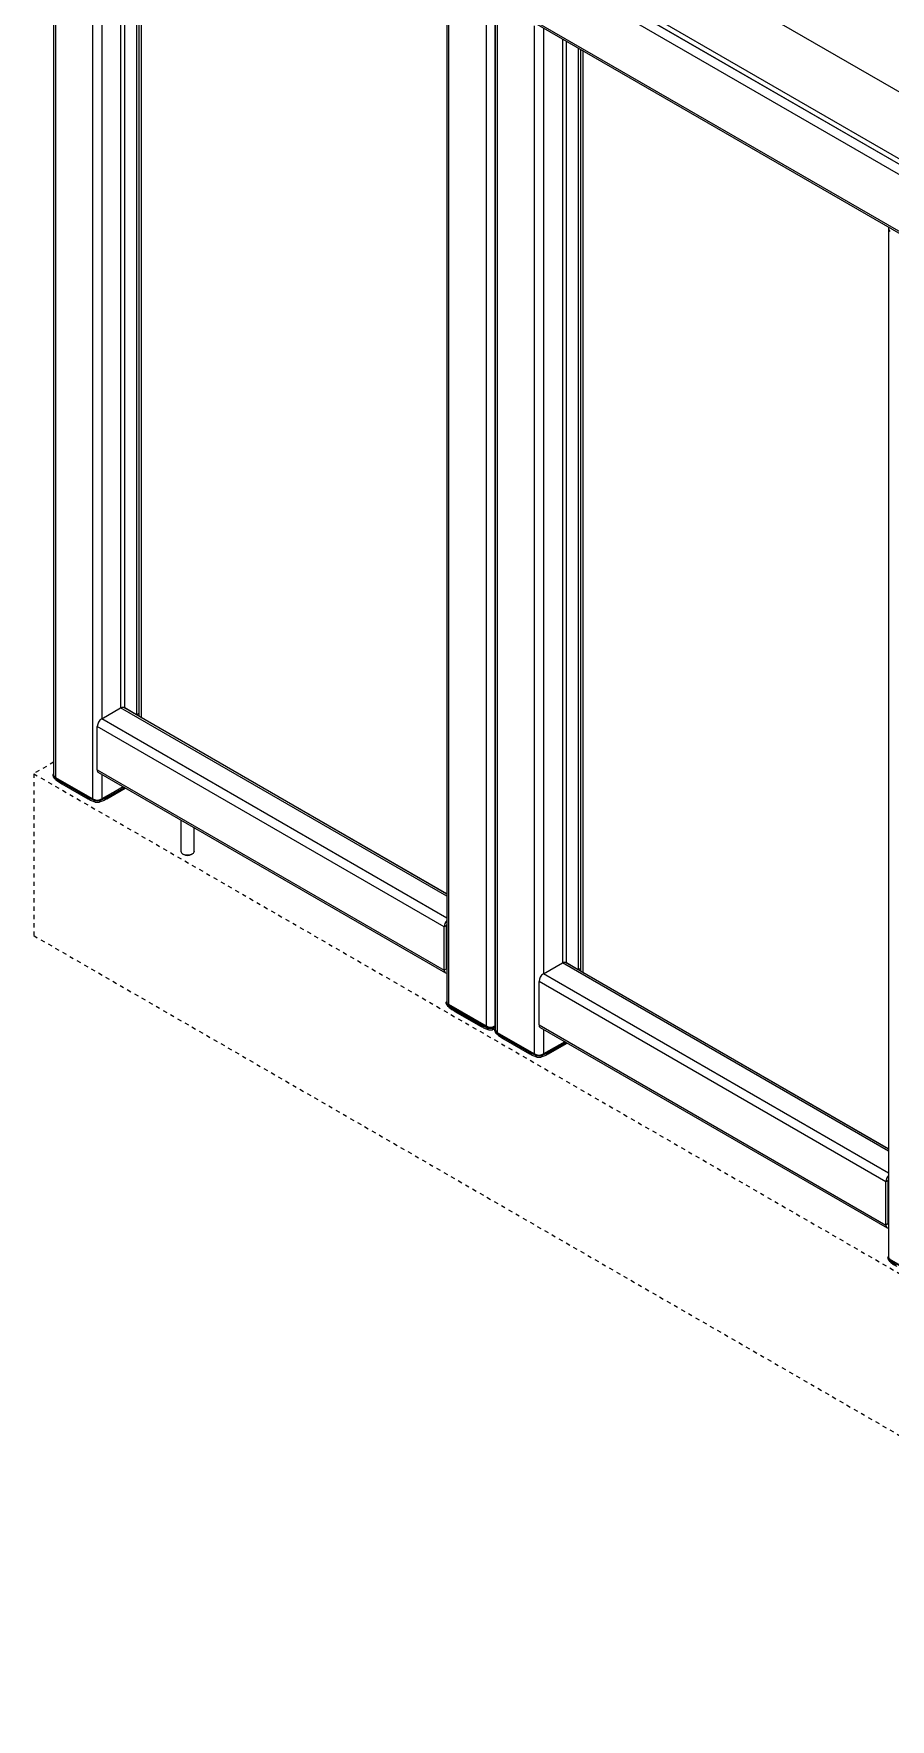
# Model space of a CAD drawing. Header units: inches. Extents: x -9 to 181, y -2 to 130.
# Drawn here: x 138.21 to 158.84, y 66.7 to 107.28 of the extents above; entities that cross this region are included whole.
import ezdxf

# ---------------------------------------------------------------- set-up
doc = ezdxf.new("R2010")
doc.units = ezdxf.units.IN
doc.linetypes.add('HIDDEN', pattern=[1.905, 1.27, -0.635])
doc.layers.add('ZANO_R', color=7, linetype='Continuous', lineweight=0)
doc.layers.add('ZANO_R_przerywana', color=250, linetype='HIDDEN', lineweight=0)

msp = doc.modelspace()

# ---------------------------------------------------------------- linework, layer by layer
at = {"layer": 'ZANO_R'}
for p, q in [((138.69179, 114.19543), (138.69179, 89.44203)), ((138.73561, 114.13436), (138.73561, 89.38096)), ((139.63759, 88.86026), (139.63759, 113.61366)), ((139.84916, 113.56307), (139.84916, 90.78909)), ((140.30572, 113.29951), (140.30572, 91.05266)), ((140.40594, 91.05266), (140.40594, 113.24165)), ((140.68989, 113.07773), (140.68989, 90.88874)), ((140.74557, 113.04559), (140.74557, 90.84932)), ((140.74557, 113.04559), (140.74557, 90.92088)), ((140.80125, 113.01345), (140.80125, 90.81718)), ((160.11028, 105.26667), (151.78089, 110.07512)), ((159.73167, 103.87814), (149.37562, 109.85656)), ((159.73167, 103.74955), (149.37562, 109.72797)), ((159.84302, 103.67881), (149.47584, 109.66366)), ((159.74002, 103.49398), (149.36726, 109.48204)), ((148.157, 108.73128), (148.157, 83.97788)), ((148.20082, 108.67021), (148.20082, 83.91681)), ((149.10279, 108.14951), (149.10279, 83.39611)), ((149.31437, 108.14951), (149.31437, 83.39611)), ((149.32623, 108.0563), (149.32623, 83.3029)), ((149.36726, 108.119), (159.74002, 102.13093)), ((149.37005, 107.99523), (149.37005, 83.24183)), ((149.376, 108.06335), (159.79327, 102.04959)), ((150.27203, 82.72113), (150.27203, 107.47453)), ((150.4836, 107.42394), (150.4836, 84.64996)), ((150.94016, 107.16038), (150.94016, 84.91353)), ((151.04038, 84.91353), (151.04038, 107.10252)), ((151.32433, 106.9386), (151.32433, 84.7496)), ((151.38001, 106.90646), (151.38001, 84.71019)), ((151.38001, 106.90646), (151.38001, 84.78175)), ((151.43569, 106.87431), (151.43569, 84.67805)), ((158.79144, 102.59215), (158.79144, 77.83875)), ((139.84916, 90.78909), (140.30572, 91.05266)), ((148.157, 86.52021), (140.30572, 91.05266)), ((140.38052, 91.06007), (140.37379, 91.06331)), ((148.157, 86.5708), (140.38052, 91.06007)), ((140.39981, 91.04893), (140.40611, 91.05256)), ((140.68989, 90.88874), (140.40594, 91.05266)), ((140.46718, 91.01003), (140.46718, 91.0173)), ((140.74557, 90.92088), (140.68989, 90.88874)), ((148.09503, 85.78456), (139.74337, 90.60587)), ((139.74337, 89.56429), (139.74337, 90.60587)), ((148.157, 85.99308), (139.84916, 90.78909)), ((140.80889, 90.81277), (140.81517, 90.81639)), ((148.157, 86.57805), (140.81517, 90.81639)), ((138.67874, 89.43399), (138.67874, 89.42733)), ((138.71334, 89.38578), (138.71334, 89.37639)), ((138.71334, 89.38578), (139.65986, 88.83936)), ((138.73561, 89.38096), (139.63759, 88.86026)), ((139.74337, 89.56429), (148.09503, 84.74299)), ((139.77436, 89.4958), (148.12602, 84.67449)), ((139.84916, 89.45262), (139.84916, 88.86026)), ((139.49978, 88.90215), (138.87341, 89.26375)), ((138.88972, 89.2277), (139.51609, 88.8661)), ((140.36918, 89.15242), (139.82689, 88.83936)), ((140.36221, 89.15644), (139.84916, 88.86026)), ((139.97065, 88.8661), (140.4179, 89.12429)), ((139.98696, 88.90215), (140.39483, 89.13761)), ((139.65986, 88.83936), (139.65986, 88.82998)), ((139.82689, 88.82998), (139.82689, 88.83936)), ((141.75683, 88.35134), (141.75683, 87.60009)), ((142.07278, 87.60009), (142.07278, 88.16895)), ((141.80308, 87.53561), (141.82266, 87.52431)), ((142.00695, 87.52431), (142.02653, 87.53561)), ((148.15071, 85.8167), (148.09503, 85.78456)), ((148.09503, 84.74299), (148.09503, 85.78456)), ((148.15071, 84.77513), (148.15071, 85.8167)), ((148.15071, 85.48867), (148.157, 85.48504)), ((150.4836, 84.64996), (150.94016, 84.91353)), ((158.79144, 80.38108), (150.94016, 84.91353)), ((151.01496, 84.92093), (151.00823, 84.92417)), ((158.79144, 80.43167), (151.01496, 84.92093)), ((151.03425, 84.90979), (151.04055, 84.91343)), ((151.32433, 84.7496), (151.04038, 84.91353)), ((151.10162, 84.8709), (151.10162, 84.87817)), ((148.15071, 84.77513), (148.09503, 84.74299)), ((148.157, 84.77149), (148.15071, 84.77512)), ((158.72947, 79.64543), (150.37781, 84.46673)), ((150.37781, 83.42516), (150.37781, 84.46673)), ((158.79144, 79.85395), (150.4836, 84.64996)), ((151.38001, 84.78175), (151.32433, 84.7496)), ((151.44333, 84.67364), (151.44961, 84.67726)), ((158.79144, 80.43892), (151.44961, 84.67726)), ((148.14395, 83.95377), (148.14395, 83.94711)), ((148.17854, 83.90556), (148.17854, 83.89617)), ((148.17854, 83.90556), (149.12507, 83.35914)), ((149.13203, 83.3712), (148.1855, 83.91761)), ((148.20082, 83.91681), (149.10279, 83.39611)), ((148.96499, 83.42193), (148.33862, 83.78353)), ((148.35493, 83.74748), (148.9813, 83.38588)), ((149.12507, 83.35914), (149.12507, 83.34976)), ((149.28514, 83.3712), (149.32623, 83.39492)), ((149.32623, 83.37885), (149.2921, 83.35914)), ((149.32623, 83.36301), (149.2921, 83.34976)), ((149.2921, 83.34976), (149.2921, 83.35914)), ((149.31318, 83.29486), (149.31318, 83.2882)), ((149.31437, 83.39611), (149.32623, 83.40296)), ((149.34778, 83.24665), (149.34778, 83.23726)), ((149.34778, 83.24665), (150.2943, 82.70023)), ((149.37005, 83.24183), (150.27203, 82.72113)), ((150.37781, 83.42516), (158.72947, 78.60385)), ((150.4088, 83.35667), (158.76046, 78.53536)), ((150.4836, 83.31349), (150.4836, 82.72113)), ((150.13422, 82.76302), (149.50785, 83.12462)), ((149.52416, 83.08857), (150.15053, 82.72697)), ((151.00362, 83.01329), (150.46133, 82.70023)), ((150.99666, 83.01731), (150.4836, 82.72113)), ((150.60509, 82.72697), (151.05234, 82.98516)), ((150.6214, 82.76302), (151.02927, 82.99848)), ((150.2943, 82.70023), (150.2943, 82.69085)), ((150.46133, 82.69085), (150.46133, 82.70023)), ((158.78515, 79.67757), (158.72947, 79.64543)), ((158.72947, 78.60385), (158.72947, 79.64543)), ((158.78515, 78.636), (158.78515, 79.67757)), ((158.78515, 79.34954), (158.79144, 79.34591)), ((158.78515, 78.636), (158.72947, 78.60385)), ((158.79144, 78.63235), (158.78515, 78.63599)), ((158.77839, 77.81464), (158.77839, 77.80798)), ((158.81299, 77.76643), (158.81299, 77.75704)), ((158.81299, 77.76643), (159.75951, 77.22001)), ((159.76647, 77.23207), (158.81995, 77.77848))]:
    msp.add_line(p, q, dxfattribs=at)
at = {"layer": 'ZANO_R', "flags": 128}
for points in [[(138.71334, 89.38578), (138.69865, 89.39611), (138.68773, 89.4079), (138.68101, 89.42069), (138.67874, 89.43399), (138.68101, 89.44729), (138.68773, 89.46009), (138.69179, 89.46514)], [(142.07278, 87.60009), (142.06739, 87.57648), (142.04856, 87.55157), (142.01785, 87.53096), (141.97798, 87.5165), (141.93249, 87.50946), (141.88543, 87.51048), (141.84099, 87.51946), (141.8031, 87.5356)], [(148.17854, 83.90556), (148.16386, 83.91589), (148.15294, 83.92768), (148.14622, 83.94047), (148.14395, 83.95377), (148.14622, 83.96707), (148.15294, 83.97987), (148.157, 83.98492)], [(149.34778, 83.24665), (149.33309, 83.25698), (149.32217, 83.26877), (149.31545, 83.28156), (149.31318, 83.29486), (149.31545, 83.30816), (149.32217, 83.32095), (149.32623, 83.32601)], [(158.81299, 77.76643), (158.7983, 77.77676), (158.78738, 77.78855), (158.78066, 77.80134), (158.77839, 77.81464), (158.78066, 77.82794), (158.78738, 77.84073), (158.79144, 77.84579)]]:
    msp.add_lwpolyline(points, dxfattribs=at)
at = {"layer": 'ZANO_R'}
for centre, radius, start, end in [((158.85762, 102.59161), 0.06453, 151.450922, 249.719467), ((140.35583, 90.95595), 0.10892, 62.609672, 117.390328), ((139.97305, 90.59541), 0.22992, 122.605478, 177.394522), ((138.72956, 89.442), 0.04069, 158.178705, 224.540025), ((138.76666, 89.4495), 0.07524, 185.694799, 245.625342), ((138.74007, 89.36666), 0.02845, 159.996541, 220.396074), ((138.7284, 89.38508), 0.01508, 141.709964, 177.348156), ((139.81454, 89.55523), 0.07174, 172.74417, 235.943649), ((138.91219, 89.25958), 0.03901, 173.867468, 234.820352), ((139.53861, 88.89799), 0.03904, 173.883892, 234.637968), ((139.9481, 88.898), 0.03909, 305.575861, 6.096794), ((139.74337, 89.06443), 0.22995, 242.609672, 297.390328), ((139.67498, 88.83866), 0.01514, 140.165413, 177.326104), ((139.74337, 89.00055), 0.18154, 242.609672, 297.390328), ((139.71046, 88.83423), 0.05078, 184.808323, 247.859867), ((139.74337, 89.01116), 0.17816, 254.548495, 285.45137), ((139.77629, 88.83423), 0.05077, 292.089825, 355.195058), ((139.81177, 88.83866), 0.01514, 2.673896, 39.834587), ((141.83398, 87.6066), 0.07742, 184.825644, 246.494496), ((141.9148, 87.69965), 0.19808, 242.282246, 297.723129), ((148.32609, 85.77367), 0.23132, 136.969931, 177.302782), ((148.24351, 85.81476), 0.09282, 158.749467, 178.802234), ((150.99027, 84.81682), 0.10892, 62.609672, 117.390328), ((148.15865, 84.7321), 0.06454, 170.286256, 268.5353), ((148.19378, 84.77319), 0.04312, 177.420545, 211.451192), ((150.60749, 84.45628), 0.22992, 122.605478, 177.394522), ((148.20231, 83.96219), 0.04764, 162.038806, 249.341709), ((148.23187, 83.98535), 0.07524, 185.694799, 245.625342), ((148.20528, 83.88644), 0.02845, 159.996541, 220.396074), ((148.19366, 83.90487), 0.01513, 122.605478, 177.394522), ((148.3774, 83.77936), 0.03901, 173.867468, 234.820352), ((149.00381, 83.41777), 0.03904, 173.883892, 234.637968), ((149.20858, 83.60028), 0.22995, 242.609672, 297.390328), ((149.14018, 83.35846), 0.01513, 122.605478, 177.394522), ((149.20858, 83.52033), 0.18154, 242.609672, 297.390328), ((149.17567, 83.35401), 0.05078, 184.808323, 247.859867), ((149.20858, 83.51895), 0.16641, 242.609672, 297.390328), ((149.2415, 83.35401), 0.05077, 292.089825, 355.195058), ((149.27699, 83.35846), 0.01513, 2.605478, 57.394522), ((149.364, 83.30286), 0.04069, 158.178705, 224.540025), ((149.4011, 83.31036), 0.07524, 185.694799, 245.625342), ((149.37451, 83.22753), 0.02845, 159.996541, 220.396074), ((149.36284, 83.24595), 0.01508, 141.709964, 177.348156), ((150.44898, 83.4161), 0.07174, 172.74417, 235.943649), ((149.54664, 83.12045), 0.03901, 173.867468, 234.820352), ((150.17305, 82.75886), 0.03904, 173.883892, 234.637968), ((150.37781, 82.9253), 0.22995, 242.609672, 297.390328), ((150.30942, 82.69953), 0.01514, 140.165413, 177.326104), ((150.37781, 82.86142), 0.18154, 242.609672, 297.390328), ((150.3449, 82.6951), 0.05078, 184.808323, 247.859867), ((150.37781, 82.87204), 0.17817, 254.571023, 285.428878), ((150.41073, 82.6951), 0.05077, 292.089825, 355.195058), ((150.44621, 82.69953), 0.01514, 2.673896, 39.834587), ((150.58254, 82.75887), 0.03909, 305.575861, 6.096794), ((158.96053, 79.63454), 0.23132, 136.969931, 177.302782), ((158.87795, 79.67563), 0.09282, 158.749467, 178.802234), ((158.79309, 78.59296), 0.06454, 170.286256, 268.5353), ((158.82822, 78.63406), 0.04312, 177.420545, 211.451192), ((158.83675, 77.82306), 0.04765, 162.054175, 249.340949), ((158.86631, 77.84622), 0.07524, 185.694799, 245.625342), ((158.83972, 77.74731), 0.02845, 159.996541, 220.396074), ((158.8281, 77.76574), 0.01513, 122.605478, 177.394522)]:
    msp.add_arc(centre, radius, start, end, dxfattribs=at)
for points, knots in [([(138.67997, 89.42718), (138.67987, 89.42095), (138.6796, 89.40509), (138.68966, 89.38152), (138.70325, 89.36117), (138.71506, 89.35193), (138.71943, 89.34851)], [0, 0, 0, 0, 0.201886261, 0.513762852, 0.820101605, 1, 1, 1, 1]), ([(138.68022, 89.42736), (138.68012, 89.42275), (138.67987, 89.41082), (138.69195, 89.39272), (138.70672, 89.38144), (138.71334, 89.37639)], [0, 0, 0, 0, 0.25863906, 0.66803031, 1, 1, 1, 1]), ([(138.71334, 89.37639), (138.73963, 89.35539), (138.79251, 89.31315), (138.84634, 89.28028), (138.87341, 89.26375)], [0, 0, 0, 0, 0.497169168, 1, 1, 1, 1]), ([(138.71902, 89.34898), (138.72871, 89.34061), (138.76691, 89.30761), (138.82414, 89.26687), (138.87189, 89.23913), (138.88979, 89.22873)], [0, 0, 0, 0, 0.175139862, 0.690719315, 1, 1, 1, 1]), ([(139.65986, 88.82998), (139.63356, 88.83933), (139.58068, 88.85815), (139.52685, 88.88743), (139.49978, 88.90215)], [0, 0, 0, 0, 0.49716917, 1, 1, 1, 1]), ([(139.98696, 88.90215), (139.96021, 88.88759), (139.90638, 88.85829), (139.85349, 88.83945), (139.82689, 88.82998)], [0, 0, 0, 0, 0.49707263, 1, 1, 1, 1]), ([(139.5161, 88.86628), (139.5432, 88.85169), (139.59863, 88.82187), (139.65728, 88.79693), (139.68821, 88.78853), (139.69109, 88.78775)], [0, 0, 0, 0, 0.464530147, 0.950051713, 1, 1, 1, 1]), ([(139.82689, 88.82998), (139.81687, 88.82589), (139.79671, 88.81767), (139.75831, 88.81229), (139.71941, 88.81305), (139.68505, 88.8193), (139.66765, 88.82667), (139.65986, 88.82998)], [0, 0, 0, 0, 0.20941062, 0.4212376, 0.62911348, 0.83392289, 1, 1, 1, 1]), ([(139.69141, 88.78759), (139.69851, 88.78549), (139.71652, 88.78014), (139.74899, 88.77892), (139.77728, 88.78124), (139.79148, 88.78649), (139.79522, 88.78787)], [0, 0, 0, 0, 0.21771478, 0.55209696, 0.8821596, 1, 1, 1, 1]), ([(139.79561, 88.78743), (139.79749, 88.78799), (139.8287, 88.79727), (139.88726, 88.82107), (139.94373, 88.85182), (139.97064, 88.86648)], [0, 0, 0, 0, 0.03244059, 0.53874683, 1, 1, 1, 1]), ([(148.14518, 83.94696), (148.14508, 83.94073), (148.14481, 83.92487), (148.15487, 83.9013), (148.16846, 83.88095), (148.18027, 83.87171), (148.18464, 83.86829)], [0, 0, 0, 0, 0.20188626, 0.51376285, 0.8201016, 1, 1, 1, 1]), ([(148.14543, 83.94714), (148.14533, 83.94253), (148.14508, 83.9306), (148.15716, 83.9125), (148.17193, 83.90122), (148.17854, 83.89617)], [0, 0, 0, 0, 0.25863906, 0.66803031, 1, 1, 1, 1]), ([(148.17854, 83.89617), (148.20484, 83.87517), (148.25772, 83.83293), (148.31155, 83.80006), (148.33862, 83.78353)], [0, 0, 0, 0, 0.497169168, 1, 1, 1, 1]), ([(148.18423, 83.86876), (148.19392, 83.86039), (148.23212, 83.82739), (148.28935, 83.78665), (148.3371, 83.75891), (148.355, 83.74851)], [0, 0, 0, 0, 0.17513986, 0.69071931, 1, 1, 1, 1]), ([(149.12507, 83.34976), (149.09877, 83.35911), (149.04589, 83.37793), (148.99206, 83.40721), (148.96499, 83.42193)], [0, 0, 0, 0, 0.49716917, 1, 1, 1, 1]), ([(148.98131, 83.38606), (149.00841, 83.37147), (149.06384, 83.34165), (149.12249, 83.31671), (149.15342, 83.30831), (149.1563, 83.30753)], [0, 0, 0, 0, 0.46453015, 0.95005171, 1, 1, 1, 1]), ([(149.2921, 83.34976), (149.28208, 83.34567), (149.26192, 83.33745), (149.22352, 83.33207), (149.18462, 83.33283), (149.15026, 83.33908), (149.13286, 83.34645), (149.12507, 83.34976)], [0, 0, 0, 0, 0.20941062, 0.4212376, 0.62911348, 0.83392289, 1, 1, 1, 1]), ([(149.15662, 83.30737), (149.16372, 83.30527), (149.18173, 83.29992), (149.2142, 83.2987), (149.24249, 83.30102), (149.25669, 83.30627), (149.26042, 83.30765)], [0, 0, 0, 0, 0.21771478, 0.55209696, 0.8821596, 1, 1, 1, 1]), ([(149.26082, 83.30721), (149.2627, 83.30776), (149.28436, 83.31416), (149.30625, 83.3238), (149.32623, 83.3326)], [0, 0, 0, 0, 0.0867374, 1, 1, 1, 1]), ([(149.31441, 83.28805), (149.31431, 83.28181), (149.31404, 83.26596), (149.3241, 83.24238), (149.33769, 83.22204), (149.3495, 83.2128), (149.35387, 83.20938)], [0, 0, 0, 0, 0.20188626, 0.51376285, 0.8201016, 1, 1, 1, 1]), ([(149.31466, 83.28823), (149.31456, 83.28361), (149.31431, 83.27169), (149.32639, 83.25359), (149.34116, 83.24231), (149.34778, 83.23726)], [0, 0, 0, 0, 0.25863906, 0.66803031, 1, 1, 1, 1]), ([(149.34778, 83.23726), (149.37407, 83.21626), (149.42696, 83.17402), (149.48078, 83.14115), (149.50785, 83.12462)], [0, 0, 0, 0, 0.497169168, 1, 1, 1, 1]), ([(149.35346, 83.20984), (149.36315, 83.20148), (149.40135, 83.16848), (149.45858, 83.12773), (149.50633, 83.1), (149.52423, 83.0896)], [0, 0, 0, 0, 0.175139862, 0.690719315, 1, 1, 1, 1]), ([(150.2943, 82.69085), (150.268, 82.7002), (150.21512, 82.71902), (150.16129, 82.7483), (150.13422, 82.76302)], [0, 0, 0, 0, 0.49716917, 1, 1, 1, 1]), ([(150.15054, 82.72715), (150.17764, 82.71256), (150.23307, 82.68273), (150.29172, 82.6578), (150.32265, 82.6494), (150.32553, 82.64862)], [0, 0, 0, 0, 0.46453015, 0.95005171, 1, 1, 1, 1]), ([(150.46133, 82.69085), (150.45131, 82.68676), (150.43115, 82.67853), (150.39275, 82.67315), (150.35385, 82.67392), (150.31949, 82.68017), (150.30209, 82.68754), (150.2943, 82.69085)], [0, 0, 0, 0, 0.20941062, 0.4212376, 0.62911348, 0.83392289, 1, 1, 1, 1]), ([(150.32585, 82.64846), (150.33295, 82.64635), (150.35096, 82.64101), (150.38343, 82.63979), (150.41172, 82.64211), (150.42592, 82.64736), (150.42966, 82.64874)], [0, 0, 0, 0, 0.21771478, 0.55209696, 0.8821596, 1, 1, 1, 1]), ([(150.43005, 82.64829), (150.43193, 82.64885), (150.46314, 82.65813), (150.5217, 82.68193), (150.57817, 82.71269), (150.60508, 82.72735)], [0, 0, 0, 0, 0.03244059, 0.53874683, 1, 1, 1, 1]), ([(150.6214, 82.76302), (150.59465, 82.74846), (150.54082, 82.71916), (150.48793, 82.70032), (150.46133, 82.69085)], [0, 0, 0, 0, 0.49707263, 1, 1, 1, 1]), ([(158.77962, 77.80783), (158.77952, 77.80159), (158.77925, 77.78574), (158.78931, 77.76216), (158.8029, 77.74182), (158.81471, 77.73258), (158.81908, 77.72916)], [0, 0, 0, 0, 0.20188626, 0.51376285, 0.8201016, 1, 1, 1, 1]), ([(158.77987, 77.80801), (158.77977, 77.80339), (158.77952, 77.79147), (158.7916, 77.77337), (158.80637, 77.76209), (158.81299, 77.75704)], [0, 0, 0, 0, 0.25863906, 0.66803031, 1, 1, 1, 1]), ([(158.81299, 77.75704), (158.83928, 77.73604), (158.89216, 77.6938), (158.94599, 77.66093), (158.97306, 77.6444)], [0, 0, 0, 0, 0.497169168, 1, 1, 1, 1]), ([(158.81867, 77.72962), (158.82836, 77.72126), (158.86656, 77.68826), (158.92379, 77.64751), (158.97154, 77.61978), (158.98944, 77.60938)], [0, 0, 0, 0, 0.17513986, 0.69071931, 1, 1, 1, 1])]:
    msp.add_open_spline(points, degree=3, knots=knots, dxfattribs=at)
at = {"layer": 'ZANO_R_przerywana', "ltscale": 0.05}
for p, q in [((138.69179, 89.74538), (138.21224, 89.46854)), ((138.21224, 89.46854), (138.21224, 85.5712)), ((138.21224, 89.46854), (170.89505, 70.60115)), ((138.21224, 85.5712), (170.89505, 66.70381))]:
    msp.add_line(p, q, dxfattribs=at)

doc.saveas('drawing.dxf')
